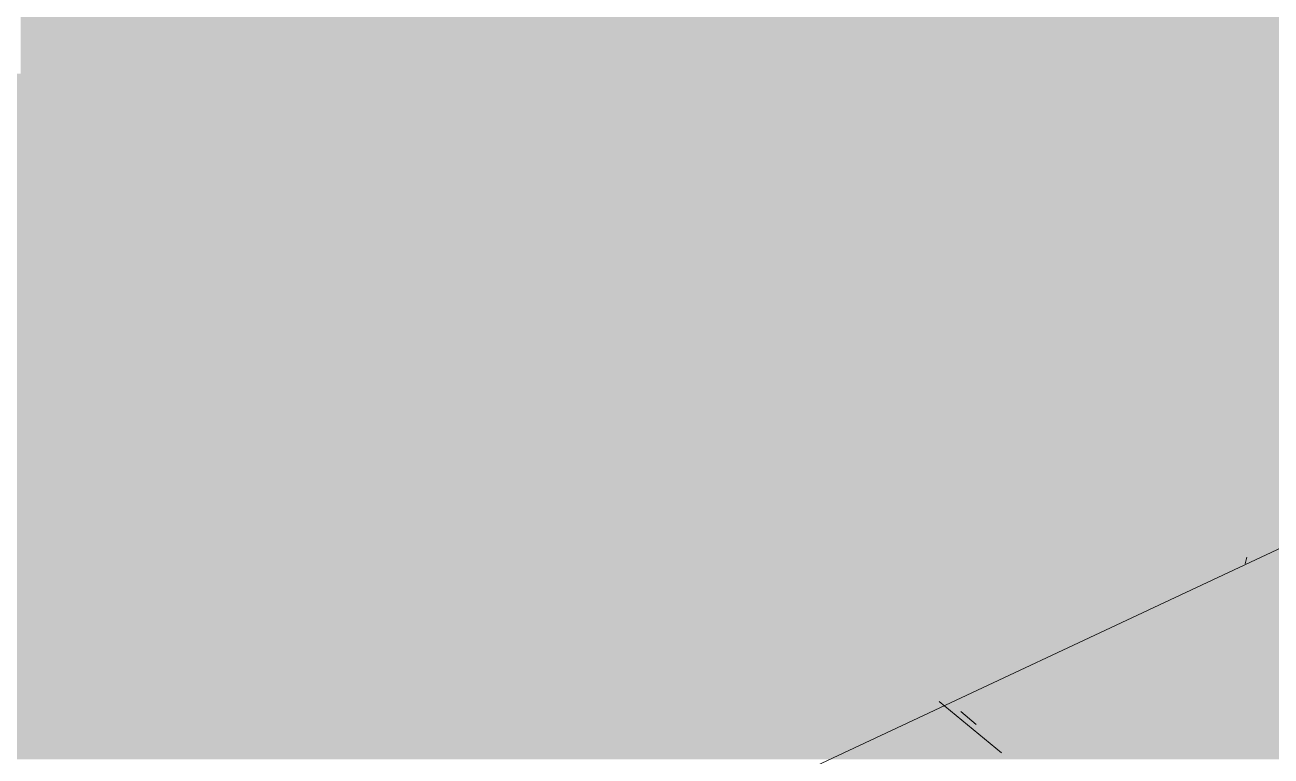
# Paper-space layout '03 3D Building and Roof' of a CAD drawing. Header units: millimetres. Extents: x 5 to 415, y 5 to 292.
# Drawn here: x 265.156 to 267.782, y 81.465 to 83.006 of the extents above; entities that cross this region are included whole.
import ezdxf

# ---------------------------------------------------------------- set-up
doc = ezdxf.new("R2010")
doc.units = ezdxf.units.MM
doc.layers.add('EXISTING', color=7, linetype='Continuous')
doc.layers.add('IMAGES', color=7, linetype='Continuous')

# ---------------------------------------------------------------- blocks, each defined once
blk = doc.blocks.new('SHEET_03')
at = {"layer": 'EXISTING', "color": 250, "lineweight": 9}
for p, q in [((265.2963, 80.7274), (269.0335, 82.4819)), ((267.731, 81.8838), (267.7276, 81.8703)), ((267.0828, 81.5794), (267.2138, 81.4717)), ((267.1608, 81.5314), (267.128, 81.5584))]:
    blk.add_line(p, q, dxfattribs=at)
at = {"layer": 'IMAGES', "color": 7}
for points in [[(265.1473, 83), (265.2436, 83), (265.1473, 83.0964), (265.2436, 83.0964)], [(265.2436, 83), (269.8691, 83), (265.2436, 83.0964), (269.8691, 83.0964)], [(265.1473, 82.9036), (269.4836, 82.9036), (265.1473, 83), (269.4836, 83)], [(265.0509, 82.8072), (269.3873, 82.8072), (265.0509, 82.9036), (269.3873, 82.9036)], [(264.9545, 82.7108), (269.0982, 82.7108), (264.9545, 82.8072), (269.0982, 82.8072)], [(264.6655, 82.6144), (269.0018, 82.6144), (264.6655, 82.7108), (269.0018, 82.7108)], [(264.5691, 82.518), (268.7127, 82.518), (264.5691, 82.6144), (268.7127, 82.6144)], [(264.1836, 82.4216), (268.52, 82.4216), (264.1836, 82.518), (268.52, 82.518)], [(264.0873, 82.3252), (268.4236, 82.3252), (264.0873, 82.4216), (268.4236, 82.4216)], [(263.7982, 82.2288), (268.1345, 82.2288), (263.7982, 82.3252), (268.1345, 82.3252)], [(260.9073, 82.1324), (267.9418, 82.1324), (260.9073, 82.2288), (267.9418, 82.2288)], [(260.7145, 82.036), (267.7491, 82.036), (260.7145, 82.1324), (267.7491, 82.1324)], [(267.7491, 81.9396), (267.8455, 81.9396), (267.7491, 82.1324), (267.8455, 82.1324)], [(260.5218, 81.9396), (267.5564, 81.9396), (260.5218, 82.036), (267.5564, 82.036)], [(267.5564, 81.9396), (267.6527, 81.9396), (267.5564, 82.036), (267.6527, 82.036)], [(267.6527, 81.9396), (267.7491, 81.9396), (267.6527, 82.036), (267.7491, 82.036)], [(260.4255, 81.8432), (267.2673, 81.8432), (260.4255, 81.9396), (267.2673, 81.9396)], [(267.2673, 81.8432), (267.3636, 81.8432), (267.2673, 81.9396), (267.3636, 81.9396)], [(267.3636, 81.8432), (267.46, 81.8432), (267.3636, 81.9396), (267.46, 81.9396)], [(267.46, 81.8432), (267.5564, 81.8432), (267.46, 81.9396), (267.5564, 81.9396)], [(267.5564, 81.8432), (267.6527, 81.8432), (267.5564, 81.9396), (267.6527, 81.9396)], [(267.6527, 81.8432), (267.7491, 81.8432), (267.6527, 81.9396), (267.7491, 81.9396)], [(267.7491, 81.8432), (267.8455, 81.8432), (267.7491, 81.9396), (267.8455, 81.9396)], [(260.1364, 81.7468), (267.0745, 81.7468), (260.1364, 81.8432), (267.0745, 81.8432)], [(267.0745, 81.7468), (267.2673, 81.7468), (267.0745, 81.8432), (267.2673, 81.8432)], [(267.2673, 81.7468), (267.3636, 81.7468), (267.2673, 81.8432), (267.3636, 81.8432)], [(267.3636, 81.7468), (267.5564, 81.7468), (267.3636, 81.8432), (267.5564, 81.8432)], [(267.5564, 81.7468), (267.6527, 81.7468), (267.5564, 81.8432), (267.6527, 81.8432)], [(267.6527, 81.7468), (267.7491, 81.7468), (267.6527, 81.8432), (267.7491, 81.8432)], [(267.7491, 81.7468), (267.8455, 81.7468), (267.7491, 81.8432), (267.8455, 81.8432)], [(260.04, 81.6504), (266.7855, 81.6504), (260.04, 81.7468), (266.7855, 81.7468)], [(266.7855, 81.6504), (266.8818, 81.6504), (266.7855, 81.7468), (266.8818, 81.7468)], [(266.8818, 81.6504), (266.9782, 81.6504), (266.8818, 81.7468), (266.9782, 81.7468)], [(266.9782, 81.6504), (267.0745, 81.6504), (266.9782, 81.7468), (267.0745, 81.7468)], [(267.0745, 81.6504), (267.1709, 81.6504), (267.0745, 81.7468), (267.1709, 81.7468)], [(267.1709, 81.6504), (267.2673, 81.6504), (267.1709, 81.7468), (267.2673, 81.7468)], [(267.2673, 81.6504), (267.3636, 81.6504), (267.2673, 81.7468), (267.3636, 81.7468)], [(267.3636, 81.6504), (267.46, 81.6504), (267.3636, 81.7468), (267.46, 81.7468)], [(267.46, 81.6504), (267.5564, 81.6504), (267.46, 81.7468), (267.5564, 81.7468)], [(267.5564, 81.6504), (267.6527, 81.6504), (267.5564, 81.7468), (267.6527, 81.7468)], [(267.6527, 81.6504), (267.7491, 81.6504), (267.6527, 81.7468), (267.7491, 81.7468)], [(267.7491, 81.6504), (267.8455, 81.6504), (267.7491, 81.7468), (267.8455, 81.7468)], [(259.6545, 81.554), (266.6891, 81.554), (259.6545, 81.6504), (266.6891, 81.6504)], [(266.6891, 81.554), (266.8818, 81.554), (266.6891, 81.6504), (266.8818, 81.6504)], [(266.8818, 81.554), (266.9782, 81.554), (266.8818, 81.6504), (266.9782, 81.6504)], [(266.9782, 81.554), (267.0745, 81.554), (266.9782, 81.6504), (267.0745, 81.6504)], [(267.0745, 81.554), (267.1709, 81.554), (267.0745, 81.6504), (267.1709, 81.6504)], [(267.1709, 81.554), (267.2673, 81.554), (267.1709, 81.6504), (267.2673, 81.6504)], [(267.2673, 81.554), (267.3636, 81.554), (267.2673, 81.6504), (267.3636, 81.6504)], [(267.3636, 81.554), (267.46, 81.554), (267.3636, 81.6504), (267.46, 81.6504)], [(267.46, 81.554), (267.5564, 81.554), (267.46, 81.6504), (267.5564, 81.6504)], [(267.5564, 81.554), (267.6527, 81.554), (267.5564, 81.6504), (267.6527, 81.6504)], [(267.6527, 81.554), (267.8455, 81.554), (267.6527, 81.6504), (267.8455, 81.6504)], [(259.5582, 81.4576), (266.4964, 81.4576), (259.5582, 81.554), (266.4964, 81.554)], [(266.4964, 81.4576), (266.5927, 81.4576), (266.4964, 81.554), (266.5927, 81.554)], [(266.5927, 81.4576), (266.6891, 81.4576), (266.5927, 81.554), (266.6891, 81.554)], [(266.6891, 81.4576), (266.7855, 81.4576), (266.6891, 81.554), (266.7855, 81.554)], [(266.7855, 81.4576), (266.8818, 81.4576), (266.7855, 81.554), (266.8818, 81.554)], [(266.8818, 81.4576), (266.9782, 81.4576), (266.8818, 81.554), (266.9782, 81.554)], [(266.9782, 81.4576), (267.0745, 81.4576), (266.9782, 81.554), (267.0745, 81.554)], [(267.0745, 81.4576), (267.1709, 81.4576), (267.0745, 81.554), (267.1709, 81.554)], [(267.1709, 81.4576), (267.2673, 81.4576), (267.1709, 81.554), (267.2673, 81.554)], [(267.2673, 81.4576), (267.3636, 81.4576), (267.2673, 81.554), (267.3636, 81.554)], [(267.3636, 81.4576), (267.46, 81.4576), (267.3636, 81.554), (267.46, 81.554)], [(267.46, 81.4576), (267.9418, 81.4576), (267.46, 81.554), (267.9418, 81.554)]]:
    blk.add_solid(points, dxfattribs=at)

psp = doc.layouts.new('03 3D Building and Roof')

# ---------------------------------------------------------------- block references
psp.add_blockref('SHEET_03', (0, 0))

doc.saveas('drawing.dxf')
